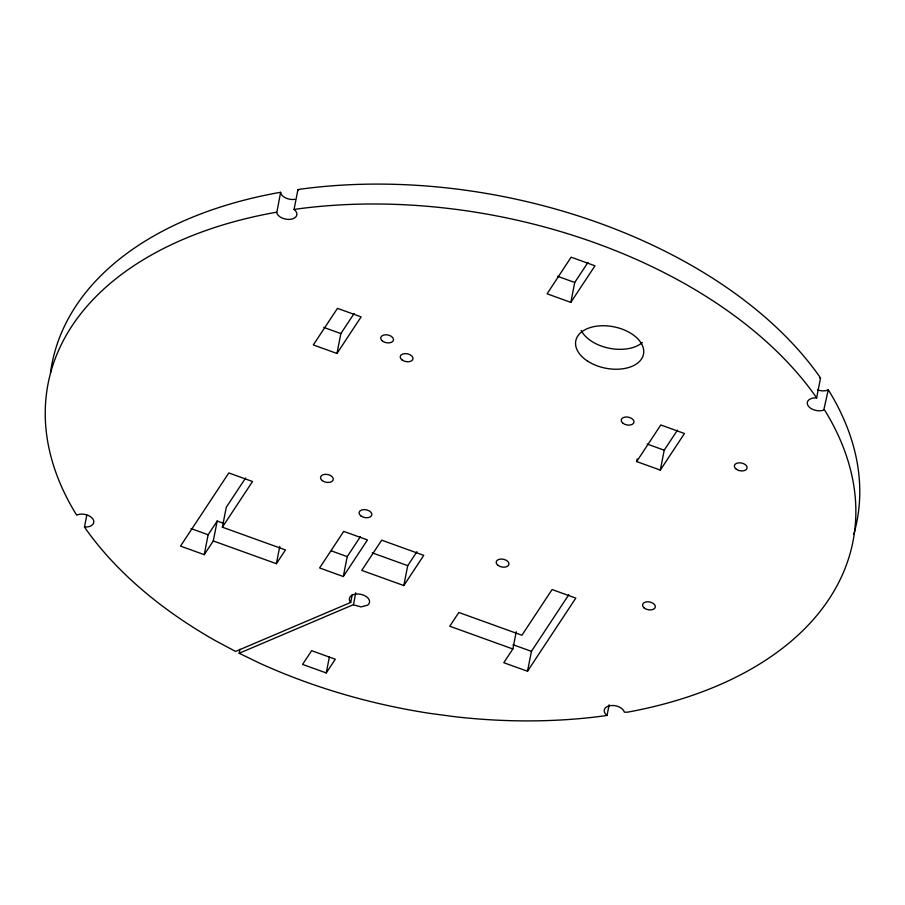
<?xml version="1.0" encoding="UTF-8"?>
<svg xmlns="http://www.w3.org/2000/svg" width="905" height="905" viewBox="0 0 905 905"><rect width="100%" height="100%" fill="white"/><g stroke="black" fill="none" stroke-linecap="round" stroke-linejoin="round"><path stroke-width="1.36" d="M352.271 594.495L350.71 602.436L235.572 651.442L216.091 641.057A410.112 250.798 11.1 0 1 85.805 528.961L84.482 526.936L86.823 515.002M204.236 554.663L213.286 540.941L276.376 563.702L285.46 549.946L222.37 527.185L252.529 481.505L228.807 472.953L180.514 546.1L204.236 554.663L208.139 534.753L217.189 521.042L223.761 523.407M817.679 389.919A10.249 6.267 11.1 0 0 827.679 390.134L828.245 389.829L823.776 410.033A10.249 6.267 11.1 0 1 808.142 405.802A10.249 6.267 11.1 0 1 815.801 397.872L816.615 397.962L820.518 378.064L819.195 376.039A410.112 250.798 11.1 0 0 300.924 189.111L297.949 189.586L294.046 209.485L294.634 209.915A10.249 6.267 11.1 0 1 290.901 219.248A10.249 6.267 11.1 0 1 276.76 212.743L280.641 192.324L277.665 192.799A410.112 250.798 11.1 0 0 50.51 372.668M213.286 540.941L217.189 521.042M222.37 527.185L226.273 507.286L245.606 478.01M609.133 704.803L607.051 715.414L604.076 715.889A410.112 250.798 11.1 0 1 455.204 716.749L429.751 713.355A410.112 250.798 11.1 0 1 259.373 663.06L239.18 653.274L239.961 649.304M276.376 563.702L279.769 546.45M336.965 353.47L361.118 316.897L337.452 308.356L313.311 344.941L336.965 353.47L340.868 333.572L354.115 313.515M343.312 576.519L367.453 539.946L343.73 531.382L319.589 567.955L343.312 576.519L347.215 556.62L360.462 536.563M326.241 672.947L335.291 659.225L311.637 650.695L302.575 664.406L326.241 672.947L329.363 657.019M350.71 602.436L350.201 601.916A10.249 6.267 11.1 0 1 360.495 594.268A10.249 6.267 11.1 0 1 367.656 605.162L361.05 606.904L353.504 604.868L355.676 592.775M403.811 585.558L423.755 555.353L381.695 540.183L361.751 570.388L403.811 585.558L407.714 565.659L416.922 551.711M570.829 302.372L594.981 265.799L571.123 257.19L547.106 293.808L570.829 302.372L574.732 282.473L587.979 262.405M512.852 648.987L449.762 626.226L458.835 612.481L521.925 635.231L552.084 589.551L575.806 598.103L527.513 671.25L503.791 662.698L512.852 648.987L516.235 631.735M527.513 671.25L531.427 651.351L568.804 594.721M636.656 461.561L660.797 424.977L684.463 433.518L660.311 470.091L636.656 461.561L637.177 458.903M660.311 470.091L664.213 450.192L677.46 430.135M239.18 653.274L353.335 604.687M276.738 212.222L273.763 212.698A410.112 250.798 11.1 0 0 75.432 513.146L76.755 515.171L77.321 514.866A10.249 6.267 11.1 0 1 92.955 519.097A10.249 6.267 11.1 0 1 85.296 527.027L84.482 526.936M294.046 209.485L297.021 209.01A410.112 250.798 11.1 0 1 815.292 395.938L816.615 397.962M819.704 377.973L820.518 378.064M557.604 276.285L574.732 282.473M323.786 327.406L340.868 333.572M647.132 444.027L664.213 450.192M372.227 552.853L407.714 565.659M331.4 550.907L347.215 556.62M191.012 528.577L208.139 534.753M512.977 644.699L531.427 651.351M297.949 189.586L298.537 190.005M607.051 715.414L606.463 714.995A10.249 6.267 11.1 0 1 610.196 705.651A10.249 6.267 11.1 0 1 624.337 712.156L627.335 712.201A410.112 250.798 11.1 0 0 825.665 411.752L824.342 409.727M828.245 389.829L829.568 391.854A410.112 250.798 11.1 0 1 853.811 534.278M280.641 192.324L280.663 192.844A10.249 6.267 11.1 0 0 294.804 199.349M642.426 342.463A34.514 21.109 11.1 0 1 609.472 348.301A34.514 21.109 11.1 0 1 581.191 330.427M322.293 480.623A6.493 3.971 11.1 0 0 333.085 480.25A6.493 3.971 11.1 0 0 325.359 474.31A6.493 3.971 11.1 0 0 322.293 480.623M643.975 607.798A6.493 3.971 11.1 0 0 654.949 608.024A6.493 3.971 11.1 0 0 647.946 601.768A6.493 3.971 11.1 0 0 643.975 607.798M736.376 469.31A6.493 3.971 11.1 0 0 746.976 468.507A6.493 3.971 11.1 0 0 738.774 462.817A6.493 3.971 11.1 0 0 736.376 469.31M402.012 359.952A6.493 3.971 11.1 0 0 412.782 359.523A6.493 3.971 11.1 0 0 404.988 353.606A6.493 3.971 11.1 0 0 402.012 359.952M382.148 340.778A6.493 3.971 11.1 0 0 393.121 341.015A6.493 3.971 11.1 0 0 386.118 334.76A6.493 3.971 11.1 0 0 382.148 340.778M360.744 515.816A6.493 3.971 11.1 0 0 371.593 515.612A6.493 3.971 11.1 0 0 364.059 509.583A6.493 3.971 11.1 0 0 360.744 515.816M497.761 565.195A6.493 3.971 11.1 0 0 508.655 565.139A6.493 3.971 11.1 0 0 501.302 559.03A6.493 3.971 11.1 0 0 497.761 565.195M622.617 422.986A6.493 3.971 11.1 0 0 633.602 423.212A6.493 3.971 11.1 0 0 626.588 416.967A6.493 3.971 11.1 0 0 622.617 422.986M587.865 361.287A34.514 21.109 11.1 0 0 643.274 355.156A34.514 21.109 11.1 0 0 597.809 326.026A34.514 21.109 11.1 0 0 587.865 361.287"/></g></svg>
